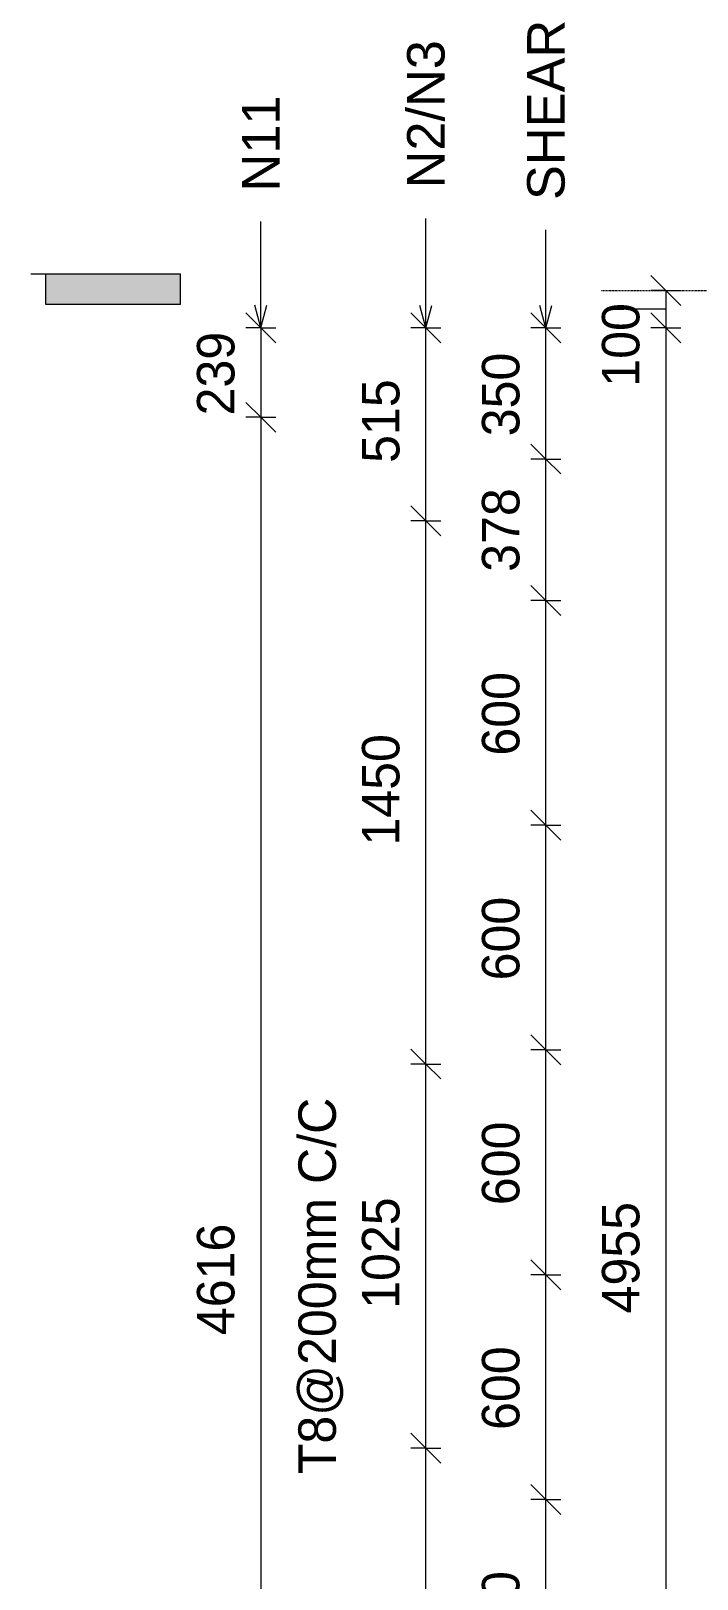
# Model space of a CAD drawing. Header units: millimetres. Extents: x -3747 to 9422, y -2678 to 8176.
# Drawn here: x 2628 to 4404, y 220 to 4353 of the extents above; entities that cross this region are included whole.
import ezdxf

# ---------------------------------------------------------------- set-up
doc = ezdxf.new("R2010")
doc.units = ezdxf.units.MM
doc.linetypes.add('Overhead', pattern=[3.97, 2.38, -1.59])
for name, color, linetype, lineweight in [('A-ANNO-DIMS', 211, 'Continuous', 9), ('A-ANNO-DIMS-40', 211, 'Continuous', 9), ('A-FLOR-OVHD', 1, 'Overhead', 18), ('G-ANNO-SYMB', 111, 'Continuous', 9), ('G-ANNO-TEXT', 231, 'Continuous', 9)]:
    doc.layers.add(name, color=color, linetype=linetype, lineweight=lineweight)
doc.styles.add('Arial_1', font='arial.ttf', dxfattribs={"height": 100})
doc.styles.add('Nirmala UI Semilight', font='NirmalaS.ttf', dxfattribs={"height": 100})
doc.dimstyles.new('Arrow_Filled_-_2_5_NI_UI', dxfattribs={"dimscale": 304.8, "dimtxt": 104.736395, "dimasz": 0.262467, "dimexe": 0.131234, "dimexo": 0.0625, "dimgap": 0.131234, "dimtad": 1, "dimdec": 4, "dimzin": 0, "dimdsep": 46, "dimtxsty": 'Nirmala UI Semilight', "dimblk1": 'OBLIQUE', "dimblk2": 'OBLIQUE', "dimsah": 1, "dimcen": 0.09, "dimazin": 0, "dimtfac": 1, "dimtdec": 4, "dimtix": 1, "dimtmove": 0, "dimatfit": 3, "dimfxl": 0.131234, "dimfxlon": 1, "dimtvp": 1, "dimtolj": 1, "dimtzin": 0, "dimarcsym": 2})
doc.dimstyles.new('Arrow_Filled_-_2_5_NI_UI_2', dxfattribs={"dimscale": 304.8, "dimtxt": 104.736395, "dimasz": 0.262467, "dimexe": 0.131234, "dimexo": 0.0625, "dimgap": 0.131234, "dimtad": 1, "dimdec": 4, "dimzin": 0, "dimdsep": 46, "dimtxsty": 'Nirmala UI Semilight', "dimblk1": 'OBLIQUE', "dimblk2": 'OBLIQUE', "dimsah": 1, "dimcen": 0.09, "dimazin": 0, "dimtfac": 1, "dimtdec": 4, "dimtix": 1, "dimtmove": 1, "dimatfit": 3, "dimfxl": 0.131234, "dimfxlon": 1, "dimtvp": 1, "dimtolj": 1, "dimtzin": 0, "dimarcsym": 2})

# ---------------------------------------------------------------- blocks, each defined once
blk = doc.blocks.new('DIMBLOCK4-Elevation Front')
at = {"layer": 'A-ANNO-DIMS-40'}
for p, q in [((3680.7, 569.9), (3640.7, 609.9)), ((3680.7, 569.9), (3640.7, 569.9)), ((3680.7, -880.1), (3680.7, 569.9)), ((3680.7, 569.9), (3720.7, 529.9)), ((3680.7, 569.9), (3720.7, 569.9)), ((3680.7, -880.1), (3640.7, -840.1)), ((3680.7, -880.1), (3640.7, -880.1)), ((3680.7, -880.1), (3720.7, -920.1)), ((3680.7, -880.1), (3720.7, -880.1))]:
    blk.add_line(p, q, dxfattribs=at)
at = {"layer": 'A-ANNO-DIMS-40', "color": 0, "insert": (3510.2, -297), "char_height": 100, "width": 340.488, "attachment_point": 1, "rotation": 90, "line_spacing_factor": 1.142579, "style": 'Nirmala UI Semilight'}
blk.add_mtext('1450', dxfattribs=at)
blk = doc.blocks.new('_Oblique')
at = {"color": 0, "linetype": 'ByBlock', "lineweight": -2}
blk.add_line((-0.5, -0.5), (0.5, 0.5), dxfattribs=at)
blk = doc.blocks.new('DIMBLOCK5-Elevation Front')
at = {"layer": 'A-ANNO-DIMS-40'}
for p, q in [((3680.7, 1595), (3640.7, 1635)), ((3680.7, 1595), (3640.7, 1595)), ((3680.7, 569.9), (3680.7, 1595)), ((3680.7, 1595), (3720.7, 1555)), ((3680.7, 1595), (3720.7, 1595)), ((3680.7, 569.9), (3640.7, 609.9)), ((3680.7, 569.9), (3640.7, 569.9)), ((3680.7, 569.9), (3720.7, 529.9)), ((3680.7, 569.9), (3720.7, 569.9))]:
    blk.add_line(p, q, dxfattribs=at)
at = {"layer": 'A-ANNO-DIMS-40', "color": 0, "insert": (3510.2, 941.5), "char_height": 100, "width": 338.203, "attachment_point": 1, "rotation": 90, "line_spacing_factor": 1.142579, "style": 'Nirmala UI Semilight'}
blk.add_mtext('1025', dxfattribs=at)
blk = doc.blocks.new('DIMBLOCK6-Elevation Front')
at = {"layer": 'A-ANNO-DIMS-40'}
for p, q in [((3680.7, 3045), (3640.7, 3085)), ((3680.7, 3045), (3640.7, 3045)), ((3680.7, 1595), (3680.7, 3045)), ((3680.7, 3045), (3720.7, 3005)), ((3680.7, 3045), (3720.7, 3045)), ((3680.7, 1595), (3640.7, 1635)), ((3680.7, 1595), (3640.7, 1595)), ((3680.7, 1595), (3720.7, 1555)), ((3680.7, 1595), (3720.7, 1595))]:
    blk.add_line(p, q, dxfattribs=at)
at = {"layer": 'A-ANNO-DIMS-40', "color": 0, "insert": (3510.2, 2178.1), "char_height": 100, "width": 340.488, "attachment_point": 1, "rotation": 90, "line_spacing_factor": 1.142579, "style": 'Nirmala UI Semilight'}
blk.add_mtext('1450', dxfattribs=at)
blk = doc.blocks.new('DIMBLOCK7-Elevation Front')
at = {"layer": 'A-ANNO-DIMS-40'}
for p, q in [((3680.7, 3560), (3640.7, 3600)), ((3680.7, 3560), (3640.7, 3560)), ((3680.7, 3045), (3680.7, 3560)), ((3680.7, 3560), (3720.7, 3520)), ((3680.7, 3560), (3720.7, 3560)), ((3680.7, 3045), (3640.7, 3085)), ((3680.7, 3045), (3640.7, 3045)), ((3680.7, 3045), (3720.7, 3005)), ((3680.7, 3045), (3720.7, 3045))]:
    blk.add_line(p, q, dxfattribs=at)
at = {"layer": 'A-ANNO-DIMS-40', "color": 0, "insert": (3510.2, 3199.7), "char_height": 100, "width": 246.797, "attachment_point": 1, "rotation": 90, "line_spacing_factor": 1.142579, "style": 'Nirmala UI Semilight'}
blk.add_mtext('515', dxfattribs=at)
blk = doc.blocks.new('DIMBLOCK14-Elevation Front')
at = {"layer": 'A-ANNO-DIMS-40'}
for p, q in [((3240.7, 3560), (3200.7, 3600)), ((3240.7, 3560), (3200.7, 3560)), ((3240.7, 3560), (3240.7, 3321.3)), ((3240.7, 3560), (3280.7, 3520)), ((3240.7, 3560), (3280.7, 3560)), ((3240.7, 3321.3), (3200.7, 3361.3)), ((3240.7, 3321.3), (3200.7, 3321.3)), ((3240.7, 3321.3), (3280.7, 3281.3)), ((3240.7, 3321.3), (3280.7, 3321.3))]:
    blk.add_line(p, q, dxfattribs=at)
at = {"layer": 'A-ANNO-DIMS-40', "color": 0, "insert": (3070.2, 3326.4), "char_height": 100, "width": 274.219, "attachment_point": 1, "rotation": 90, "line_spacing_factor": 1.142579, "style": 'Nirmala UI Semilight'}
blk.add_mtext('239', dxfattribs=at)
blk = doc.blocks.new('DIMBLOCK15-Elevation Front')
at = {"layer": 'A-ANNO-DIMS-40'}
for p, q in [((3240.7, 3321.3), (3200.7, 3361.3)), ((3240.7, 3321.3), (3200.7, 3321.3)), ((3240.7, 3321.3), (3240.7, -1295)), ((3240.7, 3321.3), (3280.7, 3281.3)), ((3240.7, 3321.3), (3280.7, 3321.3)), ((3240.7, -1295), (3200.7, -1255)), ((3240.7, -1295), (3200.7, -1295)), ((3240.7, -1295), (3280.7, -1335)), ((3240.7, -1295), (3280.7, -1295))]:
    blk.add_line(p, q, dxfattribs=at)
at = {"layer": 'A-ANNO-DIMS-40', "color": 0, "char_height": 100, "attachment_point": 1, "rotation": 90, "line_spacing_factor": 1.142579, "style": 'Nirmala UI Semilight'}
for s, insert, width in [('T8@200mm C/C', (3340.7, 499.9), 1231.7), ('4616', (3070.2, 871.3), 340.488)]:
    blk.add_mtext(s, dxfattribs=dict(at, insert=insert, width=width))
blk = doc.blocks.new('DIMBLOCK30-Elevation Front')
at = {"layer": 'A-ANNO-DIMS-40'}
for p, q in [((4000.7, 432.5), (3960.7, 472.5)), ((4000.7, 432.5), (3960.7, 432.5)), ((4000.7, -167.5), (4000.7, 432.5)), ((4000.7, 432.5), (4040.7, 392.5)), ((4000.7, 432.5), (4040.7, 432.5)), ((4000.7, -167.5), (3960.7, -127.5)), ((4000.7, -167.5), (3960.7, -167.5)), ((4000.7, -167.5), (4040.7, -207.5)), ((4000.7, -167.5), (4040.7, -167.5))]:
    blk.add_line(p, q, dxfattribs=at)
at = {"layer": 'A-ANNO-DIMS-40', "color": 0, "insert": (3830.2, 18.2), "char_height": 100, "width": 274.219, "attachment_point": 1, "rotation": 90, "line_spacing_factor": 1.142579, "style": 'Nirmala UI Semilight'}
blk.add_mtext('600', dxfattribs=at)
blk = doc.blocks.new('DIMBLOCK31-Elevation Front')
at = {"layer": 'A-ANNO-DIMS-40'}
for p, q in [((4000.7, 1032.5), (3960.7, 1072.5)), ((4000.7, 1032.5), (3960.7, 1032.5)), ((4000.7, 432.5), (4000.7, 1032.5)), ((4000.7, 1032.5), (4040.7, 992.5)), ((4000.7, 1032.5), (4040.7, 1032.5)), ((4000.7, 432.5), (3960.7, 472.5)), ((4000.7, 432.5), (3960.7, 432.5)), ((4000.7, 432.5), (4040.7, 392.5)), ((4000.7, 432.5), (4040.7, 432.5))]:
    blk.add_line(p, q, dxfattribs=at)
at = {"layer": 'A-ANNO-DIMS-40', "color": 0, "insert": (3830.2, 618.2), "char_height": 100, "width": 274.219, "attachment_point": 1, "rotation": 90, "line_spacing_factor": 1.142579, "style": 'Nirmala UI Semilight'}
blk.add_mtext('600', dxfattribs=at)
blk = doc.blocks.new('DIMBLOCK32-Elevation Front')
at = {"layer": 'A-ANNO-DIMS-40'}
for p, q in [((4000.7, 1632.5), (3960.7, 1672.5)), ((4000.7, 1632.5), (3960.7, 1632.5)), ((4000.7, 1032.5), (4000.7, 1632.5)), ((4000.7, 1632.5), (4040.7, 1592.5)), ((4000.7, 1632.5), (4040.7, 1632.5)), ((4000.7, 1032.5), (3960.7, 1072.5)), ((4000.7, 1032.5), (3960.7, 1032.5)), ((4000.7, 1032.5), (4040.7, 992.5)), ((4000.7, 1032.5), (4040.7, 1032.5))]:
    blk.add_line(p, q, dxfattribs=at)
at = {"layer": 'A-ANNO-DIMS-40', "color": 0, "insert": (3830.2, 1218.2), "char_height": 100, "width": 274.219, "attachment_point": 1, "rotation": 90, "line_spacing_factor": 1.142579, "style": 'Nirmala UI Semilight'}
blk.add_mtext('600', dxfattribs=at)
blk = doc.blocks.new('DIMBLOCK33-Elevation Front')
at = {"layer": 'A-ANNO-DIMS-40'}
for p, q in [((4000.7, 2232.5), (3960.7, 2272.5)), ((4000.7, 2232.5), (3960.7, 2232.5)), ((4000.7, 1632.5), (4000.7, 2232.5)), ((4000.7, 2232.5), (4040.7, 2192.5)), ((4000.7, 2232.5), (4040.7, 2232.5)), ((4000.7, 1632.5), (3960.7, 1672.5)), ((4000.7, 1632.5), (3960.7, 1632.5)), ((4000.7, 1632.5), (4040.7, 1592.5)), ((4000.7, 1632.5), (4040.7, 1632.5))]:
    blk.add_line(p, q, dxfattribs=at)
at = {"layer": 'A-ANNO-DIMS-40', "color": 0, "insert": (3830.2, 1818.2), "char_height": 100, "width": 274.219, "attachment_point": 1, "rotation": 90, "line_spacing_factor": 1.142579, "style": 'Nirmala UI Semilight'}
blk.add_mtext('600', dxfattribs=at)
blk = doc.blocks.new('DIMBLOCK34-Elevation Front')
at = {"layer": 'A-ANNO-DIMS-40'}
for p, q in [((4000.7, 2832.5), (3960.7, 2872.5)), ((4000.7, 2832.5), (3960.7, 2832.5)), ((4000.7, 2232.5), (4000.7, 2832.5)), ((4000.7, 2832.5), (4040.7, 2792.5)), ((4000.7, 2832.5), (4040.7, 2832.5)), ((4000.7, 2232.5), (3960.7, 2272.5)), ((4000.7, 2232.5), (3960.7, 2232.5)), ((4000.7, 2232.5), (4040.7, 2192.5)), ((4000.7, 2232.5), (4040.7, 2232.5))]:
    blk.add_line(p, q, dxfattribs=at)
at = {"layer": 'A-ANNO-DIMS-40', "color": 0, "insert": (3830.2, 2418.2), "char_height": 100, "width": 274.219, "attachment_point": 1, "rotation": 90, "line_spacing_factor": 1.142579, "style": 'Nirmala UI Semilight'}
blk.add_mtext('600', dxfattribs=at)
blk = doc.blocks.new('DIMBLOCK35-Elevation Front')
at = {"layer": 'A-ANNO-DIMS-40'}
for p, q in [((4000.7, 3210), (3960.7, 3250)), ((4000.7, 3210), (3960.7, 3210)), ((4000.7, 2832.5), (4000.7, 3210)), ((4000.7, 3210), (4040.7, 3170)), ((4000.7, 3210), (4040.7, 3210)), ((4000.7, 2832.5), (3960.7, 2872.5)), ((4000.7, 2832.5), (3960.7, 2832.5)), ((4000.7, 2832.5), (4040.7, 2792.5)), ((4000.7, 2832.5), (4040.7, 2832.5))]:
    blk.add_line(p, q, dxfattribs=at)
at = {"layer": 'A-ANNO-DIMS-40', "color": 0, "insert": (3830.2, 2908.9), "char_height": 100, "width": 269.649, "attachment_point": 1, "rotation": 90, "line_spacing_factor": 1.142579, "style": 'Nirmala UI Semilight'}
blk.add_mtext('378', dxfattribs=at)
blk = doc.blocks.new('DIMBLOCK36-Elevation Front')
at = {"layer": 'A-ANNO-DIMS-40'}
for p, q in [((4000.7, 3560), (3960.7, 3600)), ((4000.7, 3560), (3960.7, 3560)), ((4000.7, 3210), (4000.7, 3560)), ((4000.7, 3560), (4040.7, 3520)), ((4000.7, 3560), (4040.7, 3560)), ((4000.7, 3210), (3960.7, 3250)), ((4000.7, 3210), (3960.7, 3210)), ((4000.7, 3210), (4040.7, 3170)), ((4000.7, 3210), (4040.7, 3210))]:
    blk.add_line(p, q, dxfattribs=at)
at = {"layer": 'A-ANNO-DIMS-40', "color": 0, "insert": (3830.2, 3270.7), "char_height": 100, "width": 274.219, "attachment_point": 1, "rotation": 90, "line_spacing_factor": 1.142579, "style": 'Nirmala UI Semilight'}
blk.add_mtext('350', dxfattribs=at)
blk = doc.blocks.new('DIMBLOCK86-Elevation Front')
at = {"layer": 'A-ANNO-DIMS-40'}
for p, q in [((4320.7, 3660), (4280.7, 3700)), ((4320.7, 3660), (4280.7, 3660)), ((4320.7, 3660), (4320.7, 3560)), ((4320.7, 3660), (4360.7, 3620)), ((4320.7, 3660), (4360.7, 3660)), ((4320.7, 3560), (4280.7, 3600)), ((4320.7, 3560), (4280.7, 3560)), ((4320.7, 3560), (4360.7, 3520)), ((4320.7, 3560), (4360.7, 3560))]:
    blk.add_line(p, q, dxfattribs=at)
blk.add_ellipse((4320.7, 3608.8), major_axis=(135.2, 0), ratio=0.009016, start_param=1.570796, end_param=3.141593, dxfattribs=at)
at = {"layer": 'A-ANNO-DIMS-40', "color": 0, "insert": (4150.2, 3403.1), "char_height": 100, "width": 246.797, "attachment_point": 1, "rotation": 90, "line_spacing_factor": 1.142579, "style": 'Nirmala UI Semilight'}
blk.add_mtext('100', dxfattribs=at)
blk = doc.blocks.new('DIMBLOCK87-Elevation Front')
at = {"layer": 'A-ANNO-DIMS-40'}
for p, q in [((4320.7, 3560), (4280.7, 3600)), ((4320.7, 3560), (4280.7, 3560)), ((4320.7, 3560), (4320.7, -1395)), ((4320.7, 3560), (4360.7, 3520)), ((4320.7, 3560), (4360.7, 3560)), ((4320.7, -1395), (4280.7, -1355)), ((4320.7, -1395), (4280.7, -1395)), ((4320.7, -1395), (4360.7, -1435)), ((4320.7, -1395), (4360.7, -1395))]:
    blk.add_line(p, q, dxfattribs=at)
at = {"layer": 'A-ANNO-DIMS-40', "color": 0, "insert": (4150.2, 929.2), "char_height": 100, "width": 367.91, "attachment_point": 1, "rotation": 90, "line_spacing_factor": 1.142579, "style": 'Nirmala UI Semilight'}
blk.add_mtext('4955', dxfattribs=at)
blk = doc.blocks.new('Detail View - M_Section Tail - Filled Horizontal-14034-Elevation Front')
at = {"layer": 'G-ANNO-SYMB'}
blk.add_hatch(color=256, dxfattribs=at).paths.add_polyline_path([(2665.9, -56.8), (2665.9, 23.2), (3025.9, 23.2), (3025.9, -56.8)])
for p, q in [((3025.9, 23.2), (2665.9, 23.2)), ((2665.9, 23.2), (2665.9, -56.8)), ((3025.9, -56.8), (3025.9, 23.2)), ((2665.9, -56.8), (3025.9, -56.8))]:
    blk.add_line(p, q, dxfattribs=at)

msp = doc.modelspace()

# ---------------------------------------------------------------- linework, layer by layer
at = {"layer": 'A-FLOR-OVHD'}
msp.add_line((4148.80383, 3660), (4588.80383, 3660), dxfattribs=at)
at = {"layer": 'G-ANNO-SYMB'}
msp.add_line((2665.89886, 3703.17976), (2627.58763, 3703.17976), dxfattribs=at)
at = {"layer": 'G-ANNO-TEXT', "color": 7}
for p, q in [((3240.56132, 3560.25208), (3240.56132, 3844.2015)), ((3680.57583, 3559.76732), (3680.57583, 3852.27578)), ((4000.81136, 3559.47516), (4000.81136, 3821.3434)), ((3240.56132, 3560.25208), (3224.48437, 3620.25208)), ((3240.56132, 3560.25208), (3256.63827, 3620.25208)), ((3680.57583, 3559.76732), (3664.49888, 3619.76732)), ((3680.57583, 3559.76732), (3696.65278, 3619.76732)), ((4000.81136, 3559.47516), (3984.73441, 3619.47516)), ((4000.81136, 3559.47516), (4016.88831, 3619.47516))]:
    msp.add_line(p, q, dxfattribs=at)

# ---------------------------------------------------------------- block references
at = {"layer": 'G-ANNO-SYMB'}
msp.add_blockref('Detail View - M_Section Tail - Filled Horizontal-14034-Elevation Front', (0, 3680), dxfattribs=at)

# ---------------------------------------------------------------- texts
at = {"layer": 'G-ANNO-TEXT', "color": 7, "char_height": 100, "attachment_point": 1, "rotation": 90, "style": 'Arial_1'}
for s, insert, width in [('SHEARKEY', (3950.81136, 3901.3434), 917.1305), ('N2/N3', (3630.57583, 3932.27578), 477.80575), ('N11', (3190.56132, 3924.2015), 307.848)]:
    msp.add_mtext(s, dxfattribs=dict(at, insert=insert, width=width))

# ---------------------------------------------------------------- dimensions: what is measured, and where the dimension line sits
at = {"layer": 'A-ANNO-DIMS'}
dim = msp.add_linear_dim(base=(4320.69407, 3560), p1=(4360.69407, 3660), p2=(4280.69407, 3560), angle=90, dimstyle='Arrow_Filled_-_2_5_NI_UI_2', override={"dimpost": '<>', "dimfxl": 128.062485}, dxfattribs=at)
dim.commit()
dim.dimension.update_dxf_attribs({"geometry": 'DIMBLOCK86-Elevation Front', "text_midpoint": (4216.89196, 3526.51524), "dimtype": 160, "text_rotation": 90})
for base, p1, p2, override, picture, middle in [((3240.69407, 3321.31237), (3200.69407, 3560), (3200.69407, 3321.31237), {"dimpost": '<>', "dimfxl": 238.687629}, 'DIMBLOCK14-Elevation Front', (3148.98556, 3440.65619)), ((3680.69407, 3560), (3640.69407, 3045), (3640.69407, 3560), {"dimpost": '<>', "dimfxl": 515}, 'DIMBLOCK7-Elevation Front', (3588.74149, 3302.5)), ((4000.69407, 3560), (3960.69407, 3210), (3960.69407, 3560), {"dimpost": '<>', "dimfxl": 350}, 'DIMBLOCK36-Elevation Front', (3908.98556, 3385)), ((4320.69407, -1395), (4280.69407, 3560), (4280.69407, -1395), {"dimpost": '<>', "dimfxl": 4955}, 'DIMBLOCK87-Elevation Front', (4228.98556, 1082.5)), ((4000.69407, 3210), (3960.69407, 2832.5), (3960.69407, 3210), {"dimpost": '<>', "dimfxl": 377.5}, 'DIMBLOCK35-Elevation Front', (3908.98556, 3021.25)), ((3680.69407, 3045), (3640.69407, 1595), (3640.69407, 3045), {"dimpost": '<>', "dimfxl": 1450}, 'DIMBLOCK6-Elevation Front', (3588.74149, 2320)), ((4000.69407, 2832.5), (3960.69407, 2232.5), (3960.69407, 2832.5), {"dimpost": '<>', "dimfxl": 600}, 'DIMBLOCK34-Elevation Front', (3908.98556, 2532.5)), ((4000.69407, 2232.5), (3960.69407, 1632.5), (3960.69407, 2232.5), {"dimpost": '<>', "dimfxl": 600}, 'DIMBLOCK33-Elevation Front', (3908.98556, 1932.5)), ((4000.69407, 1632.5), (3960.69407, 1032.5), (3960.69407, 1632.5), {"dimpost": '<>', "dimfxl": 600}, 'DIMBLOCK32-Elevation Front', (3908.98556, 1332.5)), ((3680.69407, 1595), (3640.69407, 569.9), (3640.69407, 1595), {"dimpost": '<>', "dimfxl": 1025.1}, 'DIMBLOCK5-Elevation Front', (3588.74149, 1082.45)), ((4000.69407, 1032.5), (3960.69407, 432.5), (3960.69407, 1032.5), {"dimpost": '<>', "dimfxl": 600}, 'DIMBLOCK31-Elevation Front', (3908.98556, 732.5)), ((3680.69407, 569.9), (3640.69407, -880.1), (3640.69407, 569.9), {"dimpost": '<>', "dimfxl": 1450}, 'DIMBLOCK4-Elevation Front', (3588.74149, -155.1)), ((4000.69407, 432.5), (3960.69407, -167.5), (3960.69407, 432.5), {"dimpost": '<>', "dimfxl": 600}, 'DIMBLOCK30-Elevation Front', (3908.98556, 132.5))]:
    dim = msp.add_linear_dim(base=base, p1=p1, p2=p2, angle=90, dimstyle='Arrow_Filled_-_2_5_NI_UI', override=override, dxfattribs=at)
    dim.commit()
    dim.dimension.update_dxf_attribs({"geometry": picture, "text_midpoint": middle})
dim = msp.add_linear_dim(base=(3240.69407, -1295), p1=(3200.69407, 3321.31237), p2=(3200.69407, -1295), angle=90, text='<>\\XT8@200mm C/C', dimstyle='Arrow_Filled_-_2_5_NI_UI', override={"dimpost": '<>', "dimfxl": 4616.312371}, dxfattribs=at)
dim.commit()
dim.dimension.update_dxf_attribs({"geometry": 'DIMBLOCK15-Elevation Front', "text_midpoint": (3240.69407, 1013.15619)})

doc.saveas('drawing.dxf')
